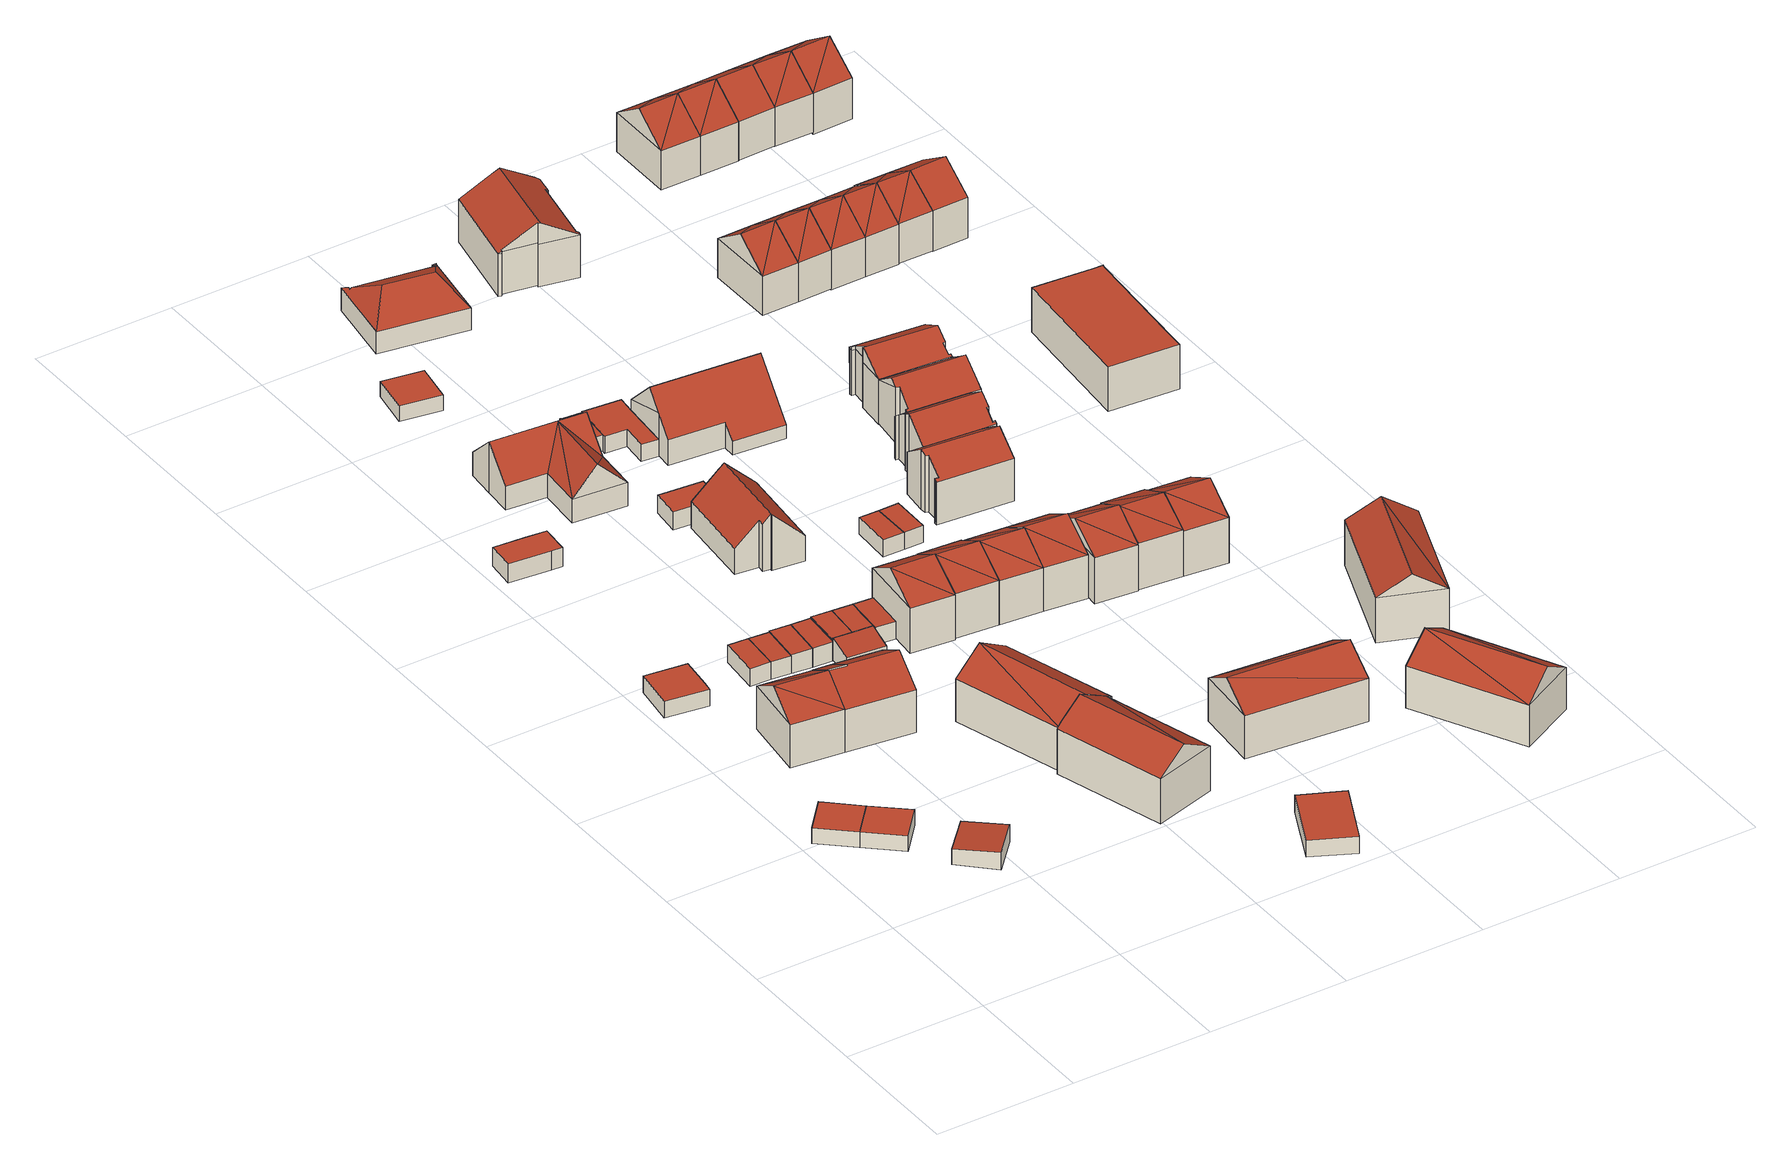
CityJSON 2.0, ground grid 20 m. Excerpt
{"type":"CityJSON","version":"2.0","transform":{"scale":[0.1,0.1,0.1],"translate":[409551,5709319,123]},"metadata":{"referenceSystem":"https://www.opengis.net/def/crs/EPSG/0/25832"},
"CityObjects":{
"building1":{"type":"Building","attributes":{"Gemeindeschluessel":"05978036","Geometrietyp2DReferenz":"3000","function":"31001_2460","roofType":"1000","measuredHeight":2.29},"geometry":[{"type":"MultiSurface","lod":"2","boundaries":[[[0,1,2,3]],[[1,4,5,2]],[[4,6,7,5]],[[6,8,9,7]],[[8,0,3,9]],[[8,6,4,1,0]],[[3,2,5,7,9]]],"semantics":{"surfaces":[{"type":"WallSurface"},{"type":"RoofSurface"},{"type":"GroundSurface"}],"values":[0,0,0,0,0,1,2]}}]},
"building2":{"type":"Building","attributes":{"Gemeindeschluessel":"05978036","Geometrietyp2DReferenz":"3000","function":"31001_2460","roofType":"1000","measuredHeight":2.26},"geometry":[{"type":"MultiSurface","lod":"2","boundaries":[[[0,8,9,3]],[[8,6,7,9]],[[6,10,11,7]],[[10,12,13,11]],[[12,0,3,13]],[[12,10,6,8,0]],[[3,9,7,11,13]]],"semantics":{"surfaces":[{"type":"WallSurface"},{"type":"RoofSurface"},{"type":"GroundSurface"}],"values":[0,0,0,0,0,1,2]}}]},
"building3":{"type":"Building","attributes":{"Gemeindeschluessel":"05978036","Geometrietyp2DReferenz":"3000","function":"31001_2460","roofType":"2100","measuredHeight":2.63},"geometry":[{"type":"MultiSurface","lod":"2","boundaries":[[[14,15,16,17]],[[15,18,19,16]],[[18,20,21,19]],[[20,14,17,21]],[[20,18,15,14]],[[17,16,19,21]]],"semantics":{"surfaces":[{"type":"WallSurface"},{"type":"RoofSurface"},{"type":"GroundSurface"}],"values":[0,0,0,0,1,2]}}]},
"building4":{"type":"Building","attributes":{"Gemeindeschluessel":"05978036","Geometrietyp2DReferenz":"3000","function":"31001_2460","roofType":"1000","measuredHeight":2.55},"geometry":[{"type":"MultiSurface","lod":"2","boundaries":[[[22,23,24,25]],[[23,26,27,24]],[[26,28,29,27]],[[28,30,31,29]],[[30,22,25,31]],[[30,28,26,23,22]],[[25,24,27,29,31]]],"semantics":{"surfaces":[{"type":"WallSurface"},{"type":"RoofSurface"},{"type":"GroundSurface"}],"values":[0,0,0,0,0,1,2]}}]},
"building5":{"type":"Building","attributes":{"Gemeindeschluessel":"05978036","Geometrietyp2DReferenz":"3000","function":"31001_1000"},"children":["building5-1","building5-2"]},
"building5-1":{"type":"BuildingPart","attributes":{"roofType":"2100","measuredHeight":9.38},"parents":["building5"],"geometry":[{"type":"MultiSurface","lod":"2","boundaries":[[[32,33,34,35,36]],[[33,37,38,34]],[[37,39,40,41,42,38]],[[37,33,32,39]],[[42,35,34,38]],[[32,36,40,39]],[[36,35,42,41]],[[36,41,40]]],"semantics":{"surfaces":[{"type":"WallSurface"},{"type":"RoofSurface"},{"type":"GroundSurface"},{"type":"ClosureSurface"}],"values":[0,0,0,1,2,0,3,3]}}]},
"building5-2":{"type":"BuildingPart","attributes":{"roofType":"3100","measuredHeight":9.32},"parents":["building5"],"geometry":[{"type":"MultiSurface","lod":"2","boundaries":[[[43,44,45,46]],[[44,36,35,45]],[[41,47,48,42]],[[47,43,46,48]],[[47,49,50]],[[50,43,47]],[[44,49,40,36]],[[44,50,49]],[[41,40,49,47]],[[43,50,44]],[[46,45,35,42,48]],[[42,35,36,41]],[[40,41,36]]],"semantics":{"surfaces":[{"type":"WallSurface"},{"type":"RoofSurface"},{"type":"GroundSurface"},{"type":"ClosureSurface"}],"values":[0,0,0,0,1,1,1,1,0,0,2,3,3]}}]},
"building6":{"type":"Building","attributes":{"Gemeindeschluessel":"05978036","Geometrietyp2DReferenz":"3000","function":"31001_2460","roofType":"1000","measuredHeight":2.79},"geometry":[{"type":"MultiSurface","lod":"2","boundaries":[[[51,52,53,54]],[[52,55,56,53]],[[55,57,58,56]],[[57,59,60,58]],[[59,61,62,60]],[[61,51,54,62]],[[61,59,57,55,52,51]],[[54,53,56,58,60,62]]],"semantics":{"surfaces":[{"type":"WallSurface"},{"type":"RoofSurface"},{"type":"GroundSurface"}],"values":[0,0,0,0,0,0,1,2]}}]},
"building7":{"type":"Building","attributes":{"Gemeindeschluessel":"05978036","Geometrietyp2DReferenz":"3000","function":"31001_2460","roofType":"1000","measuredHeight":2.53},"geometry":[{"type":"MultiSurface","lod":"2","boundaries":[[[63,64,65,66]],[[64,67,68,65]],[[67,69,70,68]],[[69,63,66,70]],[[69,67,64,63]],[[66,65,68,70]]],"semantics":{"surfaces":[{"type":"WallSurface"},{"type":"RoofSurface"},{"type":"GroundSurface"}],"values":[0,0,0,0,1,2]}}]},
"building8":{"type":"Building","attributes":{"Gemeindeschluessel":"05978036","Geometrietyp2DReferenz":"3000","function":"31001_1000","roofType":"5000","measuredHeight":9.29},"geometry":[{"type":"MultiSurface","lod":"2","boundaries":[[[71,40,42,48]],[[40,72,38,42]],[[72,33,34,38]],[[33,73,74,34]],[[73,75,76,74]],[[75,71,48,76]],[[75,77,78,72,40,71]],[[77,73,33,78]],[[33,72,78]],[[75,73,77]],[[48,42,38,34,74,76]]],"semantics":{"surfaces":[{"type":"WallSurface"},{"type":"RoofSurface"},{"type":"GroundSurface"}],"values":[0,0,0,0,0,0,1,1,0,0,2]}}]},
"building9":{"type":"Building","attributes":{"Gemeindeschluessel":"05978036","Geometrietyp2DReferenz":"3000","function":"31001_2460","roofType":"1000","measuredHeight":2.54},"geometry":[{"type":"MultiSurface","lod":"2","boundaries":[[[63,69,70,66]],[[69,79,80,70]],[[79,81,82,80]],[[81,63,66,82]],[[81,79,69,63]],[[66,70,80,82]]],"semantics":{"surfaces":[{"type":"WallSurface"},{"type":"RoofSurface"},{"type":"GroundSurface"}],"values":[0,0,0,0,1,2]}}]},
"building10":{"type":"Building","attributes":{"Gemeindeschluessel":"05978036","Geometrietyp2DReferenz":"3000","function":"31001_2460","roofType":"1000","measuredHeight":2.72},"geometry":[{"type":"MultiSurface","lod":"2","boundaries":[[[83,84,80,82]],[[84,85,86,80]],[[85,87,88,86]],[[87,83,82,88]],[[87,85,84,83]],[[82,80,86,88]]],"semantics":{"surfaces":[{"type":"WallSurface"},{"type":"RoofSurface"},{"type":"GroundSurface"}],"values":[0,0,0,0,1,2]}}]},
"building11":{"type":"Building","attributes":{"Gemeindeschluessel":"05978036","Geometrietyp2DReferenz":"3000","function":"31001_2460","roofType":"1000","measuredHeight":2.72},"geometry":[{"type":"MultiSurface","lod":"2","boundaries":[[[87,85,86,88]],[[85,89,90,86]],[[89,91,92,90]],[[91,93,94,92]],[[93,87,88,94]],[[93,91,89,85,87]],[[88,86,90,92,94]]],"semantics":{"surfaces":[{"type":"WallSurface"},{"type":"RoofSurface"},{"type":"GroundSurface"}],"values":[0,0,0,0,0,1,2]}}]},
"building12":{"type":"Building","attributes":{"Gemeindeschluessel":"05978036","Geometrietyp2DReferenz":"3000","function":"31001_9998","roofType":"2100","measuredHeight":3.34},"geometry":[{"type":"MultiSurface","lod":"2","boundaries":[[[95,96,97,98]],[[96,99,100,97]],[[99,101,102,100]],[[101,103,104,102]],[[103,105,106,104]],[[105,107,108,106]],[[107,109,110,108]],[[109,95,98,110]],[[109,107,105,103,101,99,96,95]],[[98,97,100,102,104,106,108,110]]],"semantics":{"surfaces":[{"type":"WallSurface"},{"type":"RoofSurface"},{"type":"GroundSurface"}],"values":[0,0,0,0,0,0,0,0,1,2]}}]},
"building13":{"type":"Building","attributes":{"Gemeindeschluessel":"05978036","Geometrietyp2DReferenz":"3000","function":"31001_2460","roofType":"1000","measuredHeight":2.87},"geometry":[{"type":"MultiSurface","lod":"2","boundaries":[[[111,112,113,104]],[[112,114,115,113]],[[114,116,106,115]],[[116,111,104,106]],[[116,114,112,111]],[[104,113,115,106]]],"semantics":{"surfaces":[{"type":"WallSurface"},{"type":"RoofSurface"},{"type":"GroundSurface"}],"values":[0,0,0,0,1,2]}}]},
"building14":{"type":"Building","attributes":{"Gemeindeschluessel":"05978036","Geometrietyp2DReferenz":"3000","function":"31001_1000","roofType":"5000","measuredHeight":9.59},"geometry":[{"type":"MultiSurface","lod":"2","boundaries":[[[117,118,119,120]],[[118,121,122,119]],[[121,123,124,122]],[[123,125,126,124]],[[125,117,120,126]],[[127,128,125,123,129]],[[118,129,121]],[[118,127,129]],[[117,128,127,118]],[[125,128,117]],[[121,129,123]],[[120,119,122,124,126]]],"semantics":{"surfaces":[{"type":"WallSurface"},{"type":"RoofSurface"},{"type":"GroundSurface"}],"values":[0,0,0,0,0,1,1,1,0,0,0,2]}}]},
"building15":{"type":"Building","attributes":{"Gemeindeschluessel":"05978036","Geometrietyp2DReferenz":"3000","function":"31001_1000","roofType":"5000","measuredHeight":9.26},"geometry":[{"type":"MultiSurface","lod":"2","boundaries":[[[130,131,132,133]],[[131,134,135,132]],[[134,136,137,135]],[[136,138,139,137]],[[138,140,141,139]],[[140,130,133,141]],[[134,131,142,143,118,144]],[[142,140,143]],[[140,142,130]],[[136,144,118,138]],[[134,144,136]],[[138,118,143,140]],[[130,142,131]],[[133,132,135,137,139,141]]],"semantics":{"surfaces":[{"type":"WallSurface"},{"type":"RoofSurface"},{"type":"GroundSurface"}],"values":[0,0,0,0,0,0,1,1,1,0,0,0,0,2]}}]},
"building16":{"type":"Building","attributes":{"Gemeindeschluessel":"05978036","Geometrietyp2DReferenz":"3000","function":"31001_2460","roofType":"1000","measuredHeight":2.68},"geometry":[{"type":"MultiSurface","lod":"2","boundaries":[[[116,114,145,146]],[[114,147,148,145]],[[147,149,150,148]],[[149,151,152,150]],[[151,153,154,152]],[[153,155,156,154]],[[155,116,146,156]],[[155,153,151,149,147,114,116]],[[146,145,148,150,152,154,156]]],"semantics":{"surfaces":[{"type":"WallSurface"},{"type":"RoofSurface"},{"type":"GroundSurface"}],"values":[0,0,0,0,0,0,0,1,2]}}]},
"building17":{"type":"Building","attributes":{"Gemeindeschluessel":"05978036","Geometrietyp2DReferenz":"3000","function":"31001_1000"},"children":["building17-1","building17-2"]},
"building17-1":{"type":"BuildingPart","attributes":{"roofType":"3100","measuredHeight":7.63},"parents":["building17"],"geometry":[{"type":"MultiSurface","lod":"2","boundaries":[[[157,158,159,160]],[[158,161,162,159]],[[161,163,164,162]],[[163,165,166,164]],[[165,167,168,166]],[[167,169,170,168]],[[169,171,172,170]],[[171,173,174,172]],[[173,175,176,174]],[[175,177,178,176]],[[177,179,180,178]],[[179,181,182,180]],[[181,183,184,182]],[[185,157,160,186]],[[181,179,177,175,173,171,169,167,165,163,161,158]],[[158,157,185,183,181]],[[160,159,162,164,166,168,170,172,174,176,178,180,182,184,186]],[[183,185,186,184]]],"semantics":{"surfaces":[{"type":"WallSurface"},{"type":"RoofSurface"},{"type":"GroundSurface"},{"type":"ClosureSurface"}],"values":[0,0,0,0,0,0,0,0,0,0,0,0,0,0,1,1,2,3]}}]},
"building17-2":{"type":"BuildingPart","attributes":{"roofType":"5000","measuredHeight":7.63},"parents":["building17"],"geometry":[{"type":"MultiSurface","lod":"2","boundaries":[[[183,187,188,184]],[[187,189,190,188]],[[189,191,192,190]],[[191,185,186,192]],[[185,193,183]],[[191,193,185]],[[193,191,194]],[[183,193,194]],[[189,187,183,194]],[[189,194,191]],[[186,184,188,190,192]],[[185,183,184,186]]],"semantics":{"surfaces":[{"type":"WallSurface"},{"type":"RoofSurface"},{"type":"GroundSurface"},{"type":"ClosureSurface"}],"values":[0,0,0,0,1,1,1,1,1,0,2,3]}}]},
"building18":{"type":"Building","attributes":{"Gemeindeschluessel":"05978036","Geometrietyp2DReferenz":"3000","function":"31001_2460","roofType":"1000","measuredHeight":2.54},"geometry":[{"type":"MultiSurface","lod":"2","boundaries":[[[153,151,195,196]],[[151,149,197,195]],[[149,147,198,197]],[[147,199,200,198]],[[199,201,202,200]],[[201,153,196,202]],[[201,199,147,149,151,153]],[[196,195,197,198,200,202]]],"semantics":{"surfaces":[{"type":"WallSurface"},{"type":"RoofSurface"},{"type":"GroundSurface"}],"values":[0,0,0,0,0,0,1,2]}}]},
"building19":{"type":"Building","attributes":{"Gemeindeschluessel":"05978036","Geometrietyp2DReferenz":"3000","function":"31001_2460","roofType":"1000","measuredHeight":2.28},"geometry":[{"type":"MultiSurface","lod":"2","boundaries":[[[203,204,205,206]],[[204,207,208,205]],[[207,209,210,208]],[[209,203,206,210]],[[209,207,204,203]],[[206,205,208,210]]],"semantics":{"surfaces":[{"type":"WallSurface"},{"type":"RoofSurface"},{"type":"GroundSurface"}],"values":[0,0,0,0,1,2]}}]},
"building20":{"type":"Building","attributes":{"Gemeindeschluessel":"05978036","Geometrietyp2DReferenz":"3000","function":"31001_2460","roofType":"1000","measuredHeight":2.49},"geometry":[{"type":"MultiSurface","lod":"2","boundaries":[[[211,212,213,214]],[[212,215,216,213]],[[215,217,218,216]],[[217,211,214,218]],[[217,215,212,211]],[[214,213,216,218]]],"semantics":{"surfaces":[{"type":"WallSurface"},{"type":"RoofSurface"},{"type":"GroundSurface"}],"values":[0,0,0,0,1,2]}}]},
"building21":{"type":"Building","attributes":{"Gemeindeschluessel":"05978036","Geometrietyp2DReferenz":"3000","function":"31001_1000","roofType":"5000","measuredHeight":9.61},"geometry":[{"type":"MultiSurface","lod":"2","boundaries":[[[219,220,221,222]],[[220,223,224,221]],[[223,225,226,224]],[[225,219,222,226]],[[227,220,219,228]],[[228,223,227]],[[223,228,225]],[[219,225,228]],[[223,220,227]],[[222,221,224,226]]],"semantics":{"surfaces":[{"type":"WallSurface"},{"type":"RoofSurface"},{"type":"GroundSurface"}],"values":[0,0,0,0,1,1,1,0,0,2]}}]},
"building22":{"type":"Building","attributes":{"Gemeindeschluessel":"05978036","Geometrietyp2DReferenz":"3000","function":"31001_2460","roofType":"1000","measuredHeight":2.65},"geometry":[{"type":"MultiSurface","lod":"2","boundaries":[[[229,230,231,232]],[[230,233,234,231]],[[233,235,236,234]],[[235,237,238,236]],[[237,239,240,238]],[[239,229,232,240]],[[239,237,235,233,230,229]],[[232,231,234,236,238,240]]],"semantics":{"surfaces":[{"type":"WallSurface"},{"type":"RoofSurface"},{"type":"GroundSurface"}],"values":[0,0,0,0,0,0,1,2]}}]},
"building23":{"type":"Building","attributes":{"Gemeindeschluessel":"05978036","Geometrietyp2DReferenz":"3000","function":"31001_1000","roofType":"3100","measuredHeight":8.22},"geometry":[{"type":"MultiSurface","lod":"2","boundaries":[[[241,242,243,244]],[[242,245,246,243]],[[245,247,248,246]],[[247,249,250,248]],[[249,251,252,250]],[[251,253,254,252]],[[253,255,256,254]],[[255,257,258,256]],[[257,259,260,258]],[[259,261,262,260]],[[261,241,244,262]],[[257,255,253,251]],[[251,249,247,245,242,241,261,259,257]],[[244,243,246,248,250,252,254,256,258,260,262]]],"semantics":{"surfaces":[{"type":"WallSurface"},{"type":"RoofSurface"},{"type":"GroundSurface"}],"values":[0,0,0,0,0,0,0,0,0,0,0,1,1,2]}}]},
"building24":{"type":"Building","attributes":{"Gemeindeschluessel":"05978036","Geometrietyp2DReferenz":"3000","function":"31001_2460","roofType":"1000","measuredHeight":2.42},"geometry":[{"type":"MultiSurface","lod":"2","boundaries":[[[263,264,265,266]],[[264,267,268,265]],[[267,269,270,268]],[[269,271,272,270]],[[271,273,274,272]],[[273,275,276,274]],[[275,277,278,276]],[[277,263,266,278]],[[277,275,273,271,269,267,264,263]],[[266,265,268,270,272,274,276,278]]],"semantics":{"surfaces":[{"type":"WallSurface"},{"type":"RoofSurface"},{"type":"GroundSurface"}],"values":[0,0,0,0,0,0,0,0,1,2]}}]},
"building25":{"type":"Building","attributes":{"Gemeindeschluessel":"05978036","Geometrietyp2DReferenz":"3000","function":"31001_1000","roofType":"3100","measuredHeight":9.5},"geometry":[{"type":"MultiSurface","lod":"2","boundaries":[[[279,280,281,282]],[[280,283,284,281]],[[283,285,286,284]],[[285,279,282,286]],[[283,280,287]],[[279,285,288]],[[279,287,280]],[[287,279,288]],[[288,283,287]],[[283,288,285]],[[282,281,284,286]]],"semantics":{"surfaces":[{"type":"WallSurface"},{"type":"RoofSurface"},{"type":"GroundSurface"}],"values":[0,0,0,0,0,0,1,1,1,1,2]}}]},
"building26":{"type":"Building","attributes":{"Gemeindeschluessel":"05978036","Geometrietyp2DReferenz":"3000","function":"31001_2460","roofType":"1000","measuredHeight":2.5},"geometry":[{"type":"MultiSurface","lod":"2","boundaries":[[[289,290,278,291]],[[290,292,276,278]],[[292,293,294,276]],[[293,295,296,294]],[[295,297,298,296]],[[297,299,300,298]],[[299,301,302,300]],[[301,289,291,302]],[[301,299,297,295,293,292,290,289]],[[291,278,276,294,296,298,300,302]]],"semantics":{"surfaces":[{"type":"WallSurface"},{"type":"RoofSurface"},{"type":"GroundSurface"}],"values":[0,0,0,0,0,0,0,0,1,2]}}]},
"building27":{"type":"Building","attributes":{"Gemeindeschluessel":"05978036","Geometrietyp2DReferenz":"3000","function":"31001_2460","roofType":"1000","measuredHeight":2.51},"geometry":[{"type":"MultiSurface","lod":"2","boundaries":[[[303,304,305,306]],[[304,307,308,305]],[[307,309,310,308]],[[309,303,306,310]],[[309,307,304,303]],[[306,305,308,310]]],"semantics":{"surfaces":[{"type":"WallSurface"},{"type":"RoofSurface"},{"type":"GroundSurface"}],"values":[0,0,0,0,1,2]}}]},
"building28":{"type":"Building","attributes":{"Gemeindeschluessel":"05978036","Geometrietyp2DReferenz":"3000","function":"31001_1000","roofType":"5000","measuredHeight":6.09},"geometry":[{"type":"MultiSurface","lod":"2","boundaries":[[[311,312,313,314]],[[312,315,316,313]],[[315,317,318,316]],[[317,319,320,318]],[[319,321,322,320]],[[321,323,324,322]],[[323,325,326,324]],[[325,327,328,326]],[[327,311,314,328]],[[329,330,331,332,323,321]],[[333,334,335,327,336,337]],[[327,335,311]],[[331,333,337,332]],[[319,317,329,321]],[[323,332,337,336,325]],[[325,336,327]],[[312,334,333,331,330,315]],[[311,335,334,312]],[[315,330,329,317]],[[314,313,316,318,320,322,324,326,328]]],"semantics":{"surfaces":[{"type":"WallSurface"},{"type":"RoofSurface"},{"type":"GroundSurface"}],"values":[0,0,0,0,0,0,0,0,0,1,1,1,1,1,1,0,0,0,0,2]}}]},
"building29":{"type":"Building","attributes":{"Gemeindeschluessel":"05978036","Geometrietyp2DReferenz":"3000","function":"31001_1000","roofType":"3100","measuredHeight":9.36},"geometry":[{"type":"MultiSurface","lod":"2","boundaries":[[[338,339,340,281]],[[339,341,342,340]],[[341,343,284,342]],[[343,338,281,284]],[[341,339,344]],[[338,343,345]],[[338,344,339]],[[344,338,345]],[[345,341,344]],[[341,345,343]],[[281,340,342,284]]],"semantics":{"surfaces":[{"type":"WallSurface"},{"type":"RoofSurface"},{"type":"GroundSurface"}],"values":[0,0,0,0,0,0,1,1,1,1,2]}}]},
"building30":{"type":"Building","attributes":{"Gemeindeschluessel":"05978036","Geometrietyp2DReferenz":"3000","function":"31001_1000","roofType":"3100","measuredHeight":9.33},"geometry":[{"type":"MultiSurface","lod":"2","boundaries":[[[346,347,348,349]],[[347,350,351,348]],[[350,352,353,351]],[[352,346,349,353]],[[350,347,354]],[[346,352,355]],[[346,354,347]],[[354,346,355]],[[355,350,354]],[[350,355,352]],[[349,348,351,353]]],"semantics":{"surfaces":[{"type":"WallSurface"},{"type":"RoofSurface"},{"type":"GroundSurface"}],"values":[0,0,0,0,0,0,1,1,1,1,2]}}]},
"building31":{"type":"Building","attributes":{"Gemeindeschluessel":"05978036","Geometrietyp2DReferenz":"3000","function":"31001_2460","roofType":"1000","measuredHeight":2.51},"geometry":[{"type":"MultiSurface","lod":"2","boundaries":[[[303,309,310,306]],[[309,356,357,310]],[[356,358,359,357]],[[358,303,306,359]],[[358,356,309,303]],[[306,310,357,359]]],"semantics":{"surfaces":[{"type":"WallSurface"},{"type":"RoofSurface"},{"type":"GroundSurface"}],"values":[0,0,0,0,1,2]}}]},
"building32":{"type":"Building","attributes":{"Gemeindeschluessel":"05978036","Geometrietyp2DReferenz":"3000","function":"31001_1000","roofType":"5000","measuredHeight":8.71},"geometry":[{"type":"MultiSurface","lod":"2","boundaries":[[[360,361,362,363]],[[361,364,365,362]],[[364,366,367,365]],[[366,368,369,367]],[[368,370,371,369]],[[370,372,373,371]],[[372,360,363,373]],[[374,364,361,375]],[[366,374,375,360,372,370,368]],[[361,360,375]],[[366,364,374]],[[363,362,365,367,369,371,373]]],"semantics":{"surfaces":[{"type":"WallSurface"},{"type":"RoofSurface"},{"type":"GroundSurface"}],"values":[0,0,0,0,0,0,0,1,1,0,0,2]}}]},
"building33":{"type":"Building","attributes":{"Gemeindeschluessel":"05978036","Geometrietyp2DReferenz":"3000","function":"31001_1000","roofType":"5000","measuredHeight":9.35},"geometry":[{"type":"MultiSurface","lod":"2","boundaries":[[[339,376,377,340]],[[376,378,379,377]],[[378,380,381,379]],[[380,341,342,381]],[[341,339,340,342]],[[339,382,383,376]],[[339,384,382]],[[380,382,384]],[[384,341,380]],[[378,383,382,380]],[[376,383,378]],[[341,384,339]],[[340,377,379,381,342]]],"semantics":{"surfaces":[{"type":"WallSurface"},{"type":"RoofSurface"},{"type":"GroundSurface"}],"values":[0,0,0,0,0,1,1,1,1,0,0,0,2]}}]},
"building34":{"type":"Building","attributes":{"Gemeindeschluessel":"05978036","Geometrietyp2DReferenz":"3000","function":"31001_1000","roofType":"5000","measuredHeight":9.67},"geometry":[{"type":"MultiSurface","lod":"2","boundaries":[[[385,386,387,388]],[[386,389,390,387]],[[389,391,392,390]],[[391,385,388,392]],[[393,391,394]],[[391,393,385]],[[386,394,389]],[[394,386,393]],[[386,385,393]],[[391,389,394]],[[388,387,390,392]]],"semantics":{"surfaces":[{"type":"WallSurface"},{"type":"RoofSurface"},{"type":"GroundSurface"}],"values":[0,0,0,0,1,1,1,1,0,0,2]}}]},
"building35":{"type":"Building","attributes":{"Gemeindeschluessel":"05978036","Geometrietyp2DReferenz":"3000","function":"31001_1000","roofType":"3100","measuredHeight":8.89},"geometry":[{"type":"MultiSurface","lod":"2","boundaries":[[[395,396,397,398]],[[396,399,400,397]],[[399,401,402,400]],[[401,403,404,402]],[[403,405,406,404]],[[405,407,408,406]],[[407,409,410,408]],[[409,411,412,410]],[[411,413,414,412]],[[413,415,416,414]],[[415,417,418,416]],[[417,419,420,418]],[[419,421,422,420]],[[421,423,424,422]],[[423,395,398,424]],[[419,417,415,413,411,409,407,405,403]],[[403,401,399,396,395,423,421,419]],[[398,397,400,402,404,406,408,410,412,414,416,418,420,422,424]]],"semantics":{"surfaces":[{"type":"WallSurface"},{"type":"RoofSurface"},{"type":"GroundSurface"}],"values":[0,0,0,0,0,0,0,0,0,0,0,0,0,0,0,1,1,2]}}]},
"building36":{"type":"Building","attributes":{"Gemeindeschluessel":"05978036","Geometrietyp2DReferenz":"3000","function":"31001_1000","roofType":"3100","measuredHeight":9.51},"geometry":[{"type":"MultiSurface","lod":"2","boundaries":[[[425,426,427,428]],[[426,429,430,427]],[[429,431,432,430]],[[431,425,428,432]],[[429,426,433]],[[425,431,434]],[[425,433,426]],[[433,425,434]],[[434,429,433]],[[429,434,431]],[[428,427,430,432]]],"semantics":{"surfaces":[{"type":"WallSurface"},{"type":"RoofSurface"},{"type":"GroundSurface"}],"values":[0,0,0,0,0,0,1,1,1,1,2]}}]},
"building37":{"type":"Building","attributes":{"Gemeindeschluessel":"05978036","Geometrietyp2DReferenz":"3000","function":"31001_1000","roofType":"3100","measuredHeight":8.78},"geometry":[{"type":"MultiSurface","lod":"2","boundaries":[[[435,436,437,438]],[[436,439,440,437]],[[439,409,441,440]],[[409,407,442,441]],[[407,443,444,442]],[[443,445,446,444]],[[445,447,448,446]],[[447,449,450,448]],[[449,451,452,450]],[[451,453,454,452]],[[453,455,456,454]],[[455,457,458,456]],[[457,459,460,458]],[[459,461,462,460]],[[461,463,464,462]],[[463,435,438,464]],[[459,457,455,453,451,449,447,445,443]],[[443,407,409,439,436,435,463,461,459]],[[438,437,440,441,442,444,446,448,450,452,454,456,458,460,462,464]]],"semantics":{"surfaces":[{"type":"WallSurface"},{"type":"RoofSurface"},{"type":"GroundSurface"}],"values":[0,0,0,0,0,0,0,0,0,0,0,0,0,0,0,0,1,1,2]}}]},
"building38":{"type":"Building","attributes":{"Gemeindeschluessel":"05978036","Geometrietyp2DReferenz":"3000","function":"31001_1000","roofType":"3100","measuredHeight":9.17},"geometry":[{"type":"MultiSurface","lod":"2","boundaries":[[[465,466,467,468]],[[466,469,470,467]],[[469,471,472,470]],[[471,465,468,472]],[[469,466,473]],[[465,471,474]],[[473,465,474]],[[465,473,466]],[[469,474,471]],[[474,469,473]],[[468,467,470,472]]],"semantics":{"surfaces":[{"type":"WallSurface"},{"type":"RoofSurface"},{"type":"GroundSurface"}],"values":[0,0,0,0,0,0,1,1,1,1,2]}}]},
"building39":{"type":"Building","attributes":{"Gemeindeschluessel":"05978036","Geometrietyp2DReferenz":"3000","function":"31001_1000","roofType":"5000","measuredHeight":9.49},"geometry":[{"type":"MultiSurface","lod":"2","boundaries":[[[475,476,477,478]],[[476,479,480,477]],[[479,481,482,480]],[[481,483,484,482]],[[483,485,486,484]],[[485,487,488,486]],[[487,489,490,488]],[[489,491,492,490]],[[491,493,494,492]],[[493,495,496,494]],[[495,497,498,496]],[[497,499,500,498]],[[499,501,502,500]],[[501,475,478,502]],[[503,504,505,506,507,508,509,510,511]],[[512,510,509,513,495,493,514,515,516]],[[485,512,516,487]],[[487,516,515,489]],[[489,515,514,491]],[[491,514,493]],[[495,513,497]],[[497,513,509,508,499]],[[483,511,510,512,485]],[[499,508,507,501]],[[501,507,506,475]],[[475,506,505,476]],[[476,505,504,479]],[[479,504,503,481]],[[481,503,511,483]],[[478,477,480,482,484,486,488,490,492,494,496,498,500,502]]],"semantics":{"surfaces":[{"type":"WallSurface"},{"type":"RoofSurface"},{"type":"GroundSurface"}],"values":[0,0,0,0,0,0,0,0,0,0,0,0,0,0,1,1,0,0,0,0,0,0,0,0,0,0,0,0,0,2]}}]},
"building40":{"type":"Building","attributes":{"Gemeindeschluessel":"05978036","Geometrietyp2DReferenz":"3000","function":"31001_1000","roofType":"5000","measuredHeight":8.94},"geometry":[{"type":"MultiSurface","lod":"2","boundaries":[[[517,518,519,520]],[[518,521,522,519]],[[521,523,524,522]],[[523,525,526,524]],[[525,527,528,526]],[[527,529,530,528]],[[529,531,532,530]],[[531,533,534,532]],[[533,535,536,534]],[[535,537,538,536]],[[537,539,540,538]],[[539,457,541,540]],[[457,517,520,541]],[[457,539,542,543,525,523,521,518,517]],[[542,537,535,533,531,529,527,543]],[[527,525,543]],[[539,537,542]],[[520,519,522,524,526,528,530,532,534,536,538,540,541]]],"semantics":{"surfaces":[{"type":"WallSurface"},{"type":"RoofSurface"},{"type":"GroundSurface"}],"values":[0,0,0,0,0,0,0,0,0,0,0,0,0,1,1,0,0,2]}}]},
"building41":{"type":"Building","attributes":{"Gemeindeschluessel":"05978036","Geometrietyp2DReferenz":"3000","function":"31001_1000","roofType":"3100","measuredHeight":9.54},"geometry":[{"type":"MultiSurface","lod":"2","boundaries":[[[544,545,546,427]],[[545,547,548,546]],[[547,549,430,548]],[[549,544,427,430]],[[547,545,550]],[[544,549,551]],[[544,550,545]],[[550,544,551]],[[551,547,550]],[[547,551,549]],[[427,546,548,430]]],"semantics":{"surfaces":[{"type":"WallSurface"},{"type":"RoofSurface"},{"type":"GroundSurface"}],"values":[0,0,0,0,0,0,1,1,1,1,2]}}]},
"building42":{"type":"Building","attributes":{"Gemeindeschluessel":"05978036","Geometrietyp2DReferenz":"3000","function":"31001_1000","roofType":"5000","measuredHeight":8.94},"geometry":[{"type":"MultiSurface","lod":"2","boundaries":[[[552,553,554,555]],[[553,556,557,554]],[[556,558,559,557]],[[558,560,561,559]],[[560,562,563,561]],[[562,564,565,563]],[[564,566,567,565]],[[566,568,569,567]],[[568,570,571,569]],[[570,572,573,571]],[[572,574,575,573]],[[574,576,577,575]],[[576,552,555,577]],[[578,579,580,581,582,583,584,585,586]],[[574,587,588,589,590,578,586,576]],[[564,579,578,590,566]],[[566,590,589,568]],[[568,589,588,570]],[[570,588,587,572]],[[572,587,574]],[[552,585,584,553]],[[576,586,585,552]],[[553,584,583,556]],[[556,583,582,558]],[[558,582,581,560]],[[560,581,580,562]],[[562,580,579,564]],[[555,554,557,559,561,563,565,567,569,571,573,575,577]]],"semantics":{"surfaces":[{"type":"WallSurface"},{"type":"RoofSurface"},{"type":"GroundSurface"}],"values":[0,0,0,0,0,0,0,0,0,0,0,0,0,1,1,0,0,0,0,0,0,0,0,0,0,0,0,2]}}]},
"building43":{"type":"Building","attributes":{"Gemeindeschluessel":"05978036","Geometrietyp2DReferenz":"3000","function":"31001_2460","roofType":"2100","measuredHeight":3.14},"geometry":[{"type":"MultiSurface","lod":"2","boundaries":[[[591,592,593,594]],[[592,595,596,593]],[[595,597,598,596]],[[597,591,594,598]],[[597,595,592,591]],[[594,593,596,598]]],"semantics":{"surfaces":[{"type":"WallSurface"},{"type":"RoofSurface"},{"type":"GroundSurface"}],"values":[0,0,0,0,1,2]}}]},
"building44":{"type":"Building","attributes":{"Gemeindeschluessel":"05978036","Geometrietyp2DReferenz":"3000","function":"31001_2460","roofType":"1000","measuredHeight":2.27},"geometry":[{"type":"MultiSurface","lod":"2","boundaries":[[[599,600,601,563]],[[600,602,603,601]],[[602,604,565,603]],[[604,599,563,565]],[[604,602,600,599]],[[563,601,603,565]]],"semantics":{"surfaces":[{"type":"WallSurface"},{"type":"RoofSurface"},{"type":"GroundSurface"}],"values":[0,0,0,0,1,2]}}]},
"building45":{"type":"Building","attributes":{"Gemeindeschluessel":"05978036","Geometrietyp2DReferenz":"3000","function":"31001_2460","roofType":"1000","measuredHeight":2.26},"geometry":[{"type":"MultiSurface","lod":"2","boundaries":[[[600,605,606,601]],[[605,607,608,606]],[[607,602,603,608]],[[602,600,601,603]],[[602,607,605,600]],[[601,606,608,603]]],"semantics":{"surfaces":[{"type":"WallSurface"},{"type":"RoofSurface"},{"type":"GroundSurface"}],"values":[0,0,0,0,1,2]}}]},
"building46":{"type":"Building","attributes":{"Gemeindeschluessel":"05978036","Geometrietyp2DReferenz":"3000","function":"31001_1000","roofType":"5000","measuredHeight":9.57},"geometry":[{"type":"MultiSurface","lod":"2","boundaries":[[[609,610,611,612]],[[610,613,614,611]],[[613,615,616,614]],[[615,609,612,616]],[[617,618,609,615]],[[618,613,610]],[[613,618,617]],[[610,609,618]],[[615,613,617]],[[612,611,614,616]]],"semantics":{"surfaces":[{"type":"WallSurface"},{"type":"RoofSurface"},{"type":"GroundSurface"}],"values":[0,0,0,0,1,1,1,0,0,2]}}]},
"building47":{"type":"Building","attributes":{"Gemeindeschluessel":"05978036","Geometrietyp2DReferenz":"3000","function":"31001_1000","roofType":"3100","measuredHeight":9.25},"geometry":[{"type":"MultiSurface","lod":"2","boundaries":[[[619,620,621,622]],[[620,623,624,621]],[[623,625,626,624]],[[625,619,622,626]],[[623,620,627]],[[619,625,628]],[[628,620,619]],[[620,628,627]],[[625,627,628]],[[627,625,623]],[[622,621,624,626]]],"semantics":{"surfaces":[{"type":"WallSurface"},{"type":"RoofSurface"},{"type":"GroundSurface"}],"values":[0,0,0,0,0,0,1,1,1,1,2]}}]},
"building48":{"type":"Building","attributes":{"Gemeindeschluessel":"05978036","Geometrietyp2DReferenz":"3000","function":"31001_1000","roofType":"3100","measuredHeight":9.24},"geometry":[{"type":"MultiSurface","lod":"2","boundaries":[[[625,629,630,626]],[[629,631,632,630]],[[631,619,622,632]],[[619,625,626,622]],[[631,629,633]],[[625,619,634]],[[629,634,633]],[[634,629,625]],[[633,619,631]],[[619,633,634]],[[626,630,632,622]]],"semantics":{"surfaces":[{"type":"WallSurface"},{"type":"RoofSurface"},{"type":"GroundSurface"}],"values":[0,0,0,0,0,0,1,1,1,1,2]}}]},
"building49":{"type":"Building","attributes":{"Gemeindeschluessel":"05978036","Geometrietyp2DReferenz":"3000","function":"31001_1000","roofType":"3100","measuredHeight":9.26},"geometry":[{"type":"MultiSurface","lod":"2","boundaries":[[[629,635,636,637]],[[635,638,639,636]],[[638,631,640,639]],[[631,629,637,640]],[[638,635,641]],[[629,631,633]],[[635,633,641]],[[633,635,629]],[[641,631,638]],[[631,641,633]],[[637,636,639,640]]],"semantics":{"surfaces":[{"type":"WallSurface"},{"type":"RoofSurface"},{"type":"GroundSurface"}],"values":[0,0,0,0,0,0,1,1,1,1,2]}}]},
"building50":{"type":"Building","attributes":{"Gemeindeschluessel":"05978036","Geometrietyp2DReferenz":"3000","function":"31001_1000","roofType":"3100","measuredHeight":9.33},"geometry":[{"type":"MultiSurface","lod":"2","boundaries":[[[642,643,644,645]],[[643,646,647,644]],[[646,648,649,647]],[[648,642,645,649]],[[646,643,650]],[[642,648,651]],[[643,651,650]],[[651,643,642]],[[650,648,646]],[[648,650,651]],[[645,644,647,649]]],"semantics":{"surfaces":[{"type":"WallSurface"},{"type":"RoofSurface"},{"type":"GroundSurface"}],"values":[0,0,0,0,0,0,1,1,1,1,2]}}]},
"building51":{"type":"Building","attributes":{"Gemeindeschluessel":"05978036","Geometrietyp2DReferenz":"3000","function":"31001_1000","roofType":"3100","measuredHeight":9.29},"geometry":[{"type":"MultiSurface","lod":"2","boundaries":[[[635,652,653,636]],[[652,654,655,653]],[[654,638,639,655]],[[638,635,636,639]],[[654,652,656]],[[635,638,641]],[[652,641,656]],[[641,652,635]],[[656,638,654]],[[638,656,641]],[[636,653,655,639]]],"semantics":{"surfaces":[{"type":"WallSurface"},{"type":"RoofSurface"},{"type":"GroundSurface"}],"values":[0,0,0,0,0,0,1,1,1,1,2]}}]},
"building52":{"type":"Building","attributes":{"Gemeindeschluessel":"05978036","Geometrietyp2DReferenz":"3000","function":"31001_3041","roofType":"1000","measuredHeight":6.62},"geometry":[{"type":"MultiSurface","lod":"2","boundaries":[[[657,658,659,660]],[[658,661,662,659]],[[661,663,664,662]],[[663,665,666,664]],[[665,667,668,666]],[[667,669,670,668]],[[669,657,660,670]],[[669,667,665,663,661,658,657]],[[660,659,662,664,666,668,670]]],"semantics":{"surfaces":[{"type":"WallSurface"},{"type":"RoofSurface"},{"type":"GroundSurface"}],"values":[0,0,0,0,0,0,0,1,2]}}]},
"building53":{"type":"Building","attributes":{"Gemeindeschluessel":"05978036","Geometrietyp2DReferenz":"3000","function":"31001_1000","roofType":"3100","measuredHeight":9.27},"geometry":[{"type":"MultiSurface","lod":"2","boundaries":[[[671,672,673,674]],[[672,675,676,673]],[[675,677,678,676]],[[677,671,674,678]],[[675,672,679]],[[671,677,656]],[[672,656,679]],[[656,672,671]],[[679,677,675]],[[677,679,656]],[[674,673,676,678]]],"semantics":{"surfaces":[{"type":"WallSurface"},{"type":"RoofSurface"},{"type":"GroundSurface"}],"values":[0,0,0,0,0,0,1,1,1,1,2]}}]},
"building54":{"type":"Building","attributes":{"Gemeindeschluessel":"05978036","Geometrietyp2DReferenz":"3000","function":"31001_1000","roofType":"3100","measuredHeight":9.3},"geometry":[{"type":"MultiSurface","lod":"2","boundaries":[[[643,680,681,644]],[[680,682,683,681]],[[682,646,647,683]],[[646,643,644,647]],[[682,680,684]],[[643,646,650]],[[680,650,684]],[[650,680,643]],[[684,646,682]],[[646,684,650]],[[644,681,683,647]]],"semantics":{"surfaces":[{"type":"WallSurface"},{"type":"RoofSurface"},{"type":"GroundSurface"}],"values":[0,0,0,0,0,0,1,1,1,1,2]}}]},
"building55":{"type":"Building","attributes":{"Gemeindeschluessel":"05978036","Geometrietyp2DReferenz":"3000","function":"31001_1000","roofType":"3100","measuredHeight":9.38},"geometry":[{"type":"MultiSurface","lod":"2","boundaries":[[[672,685,686,687]],[[685,688,689,686]],[[688,675,690,689]],[[675,672,687,690]],[[688,685,691]],[[672,675,679]],[[685,672,679,691]],[[675,688,691,679]],[[687,686,689,690]]],"semantics":{"surfaces":[{"type":"WallSurface"},{"type":"RoofSurface"},{"type":"GroundSurface"}],"values":[0,0,0,0,0,0,1,1,2]}}]},
"building56":{"type":"Building","attributes":{"Gemeindeschluessel":"05978036","Geometrietyp2DReferenz":"3000","function":"31001_1000","roofType":"3100","measuredHeight":9.21},"geometry":[{"type":"MultiSurface","lod":"2","boundaries":[[[680,692,693,694]],[[692,695,696,693]],[[695,682,697,696]],[[682,680,694,697]],[[695,692,698]],[[680,682,684]],[[692,680,684,698]],[[682,695,698,684]],[[694,693,696,697]]],"semantics":{"surfaces":[{"type":"WallSurface"},{"type":"RoofSurface"},{"type":"GroundSurface"}],"values":[0,0,0,0,0,0,1,1,2]}}]},
"building57":{"type":"Building","attributes":{"Gemeindeschluessel":"05978036","Geometrietyp2DReferenz":"3000","function":"31001_1000","roofType":"3100","measuredHeight":9.3},"geometry":[{"type":"MultiSurface","lod":"2","boundaries":[[[692,699,700,701]],[[699,702,703,700]],[[702,695,704,703]],[[695,692,701,704]],[[702,699,705]],[[692,695,698]],[[699,698,705]],[[698,699,692]],[[705,695,702]],[[695,705,698]],[[701,700,703,704]]],"semantics":{"surfaces":[{"type":"WallSurface"},{"type":"RoofSurface"},{"type":"GroundSurface"}],"values":[0,0,0,0,0,0,1,1,1,1,2]}}]},
"building58":{"type":"Building","attributes":{"Gemeindeschluessel":"05978036","Geometrietyp2DReferenz":"3000","function":"31001_1000","roofType":"3100","measuredHeight":9.53},"geometry":[{"type":"MultiSurface","lod":"2","boundaries":[[[699,706,707,708]],[[706,709,710,707]],[[709,702,711,710]],[[702,699,708,711]],[[709,706,712]],[[699,702,705]],[[706,705,712]],[[705,706,699]],[[712,702,709]],[[702,712,705]],[[708,707,710,711]]],"semantics":{"surfaces":[{"type":"WallSurface"},{"type":"RoofSurface"},{"type":"GroundSurface"}],"values":[0,0,0,0,0,0,1,1,1,1,2]}}]}
},
"vertices":[
[54,356,39],[10,395,39],[10,395,16],[54,356,16],[48,438,39],[48,438,16],[92,398,39],[92,398,16],[91,397,39],[91,397,16],
[137,359,39],[137,359,16],[99,316,39],[99,316,16],
[169,306,40],[213,263,43],[213,263,17],[169,306,17],[171,219,43],[171,219,17],[127,262,40],[127,262,17],
[10,723,38],[19,783,38],[19,783,13],[10,723,13],[79,775,38],[79,775,13],[73,727,38],[73,727,13],[71,714,38],[71,714,13],
[165,629,80],[190,626,80],[190,626,15],[165,629,15],[165,629,79],[184,580,109],[184,580,15],[159,584,109],[159,584,108],[159,584,79],[159,584,15],
[78,546,79],[90,639,79],[90,639,15],[78,546,15],[152,537,79],[152,537,15],[159,583,108],[84,592,108],
[5,1061,49],[9,1102,49],[9,1102,21],[5,1061,21],[53,1098,49],[53,1098,21],[84,1095,49],[84,1095,21],[80,1054,49],[80,1054,21],[65,1055,49],[65,1055,21],
[164,719,40],[135,721,40],[135,721,14],[164,719,14],[140,779,40],[140,779,14],[169,777,40],[169,777,14],
[152,537,78],[184,580,108],[260,617,80],[260,617,15],[249,525,78],[249,525,15],[255,572,108],[184,582,108],
[198,774,40],[198,774,14],[192,716,40],[192,716,14],
[192,716,42],[198,774,42],[227,771,42],[227,771,14],[221,713,42],[221,713,14],
[255,769,42],[255,769,14],[250,711,42],[250,711,14],[249,711,42],[249,711,14],
[301,670,40],[246,675,40],[246,675,15],[301,670,15],[249,710,48],[249,710,15],[249,711,48],[249,711,15],[250,711,48],[250,711,15],[279,708,48],[279,708,15],[305,706,48],[305,706,15],[305,705,48],[305,705,15],
[250,711,44],[255,769,44],[255,769,15],[284,766,44],[284,766,15],[279,708,44],
[349,355,85],[430,378,85],[430,378,18],[349,355,18],[477,218,85],[477,218,18],[387,192,85],[387,192,18],[341,352,85],[341,352,18],[383,365,113],[349,355,91],[430,205,113],
[301,517,79],[392,543,79],[392,543,16],[301,517,16],[440,381,79],[440,381,16],[438,380,79],[438,380,16],[430,378,79],[430,378,16],[349,355,79],[349,355,16],[345,530,109],[392,367,109],[438,380,80],
[284,766,17],[279,708,17],[313,763,44],[313,763,17],[313,760,44],[313,760,17],[311,744,44],[311,744,17],[308,706,44],[308,706,17],[305,706,44],[305,706,17],
[90,1195,55],[93,1237,96],[93,1237,20],[90,1195,20],[97,1279,55],[97,1279,20],[157,1273,55],[157,1273,20],[159,1287,41],[159,1287,20],[166,1293,35],[166,1293,20],[187,1291,35],[187,1291,20],[193,1284,41],[193,1284,20],[192,1270,55],[192,1270,20],[230,1267,55],[230,1267,20],[231,1267,55],[231,1267,20],[229,1236,85],[229,1236,20],[228,1225,96],[228,1225,20],[224,1183,55],[224,1183,20],[147,1190,55],[147,1190,20],
[219,1121,55],[219,1121,20],[219,1120,55],[219,1120,20],[142,1127,55],[142,1127,20],[188,1228,96],[178,1124,96],
[311,744,18],[308,706,18],[313,760,18],[313,763,18],[342,761,44],[342,761,18],[337,703,44],[337,703,18],
[90,1432,38],[100,1489,38],[100,1489,15],[90,1432,15],[158,1479,38],[158,1479,15],[148,1422,38],[148,1422,15],
[535,119,47],[595,91,47],[595,91,22],[535,119,22],[552,1,47],[552,1,22],[493,30,47],[493,30,22],
[342,764,86],[404,758,86],[404,758,19],[342,764,19],[395,660,86],[395,660,19],[333,666,86],[333,666,19],[400,712,115],[338,717,115],
[233,1040,52],[237,1081,52],[237,1081,25],[233,1040,25],[244,1080,52],[244,1080,25],[300,1075,52],[300,1075,25],[296,1034,52],[296,1034,25],[258,1038,52],[258,1038,25],
[279,911,90],[280,921,90],[280,921,20],[279,911,20],[247,925,58],[247,925,20],[258,1038,59],[258,1038,20],[296,1034,96],[296,1034,20],[303,1033,102],[303,1033,20],[347,1029,59],[347,1029,20],[335,902,58],[335,902,20],[290,907,102],[290,907,20],[289,907,101],[289,907,20],[290,910,101],[290,910,20],
[229,1236,45],[231,1267,45],[231,1267,21],[229,1236,21],[230,1267,45],[230,1267,21],[233,1292,45],[233,1292,21],[234,1292,45],[234,1292,21],[238,1291,45],[238,1291,21],[263,1289,45],[263,1289,21],[258,1234,45],[258,1234,21],
[404,758,87],[465,753,87],[465,753,21],[404,758,21],[456,655,87],[456,655,21],[395,660,87],[395,660,21],[460,704,116],[399,709,116],
[257,1229,46],[258,1234,46],[257,1229,21],[263,1289,46],[318,1284,46],[318,1284,21],[315,1258,46],[315,1258,21],[309,1187,46],[309,1187,21],[285,1190,46],[285,1190,21],[288,1226,46],[288,1226,21],
[444,847,52],[414,848,52],[414,848,27],[444,847,27],[416,905,52],[416,905,27],[444,904,52],[444,904,27],
[167,1668,49],[165,1655,49],[165,1655,16],[167,1668,16],[280,1636,49],[280,1636,16],[282,1649,49],[282,1649,16],[288,1649,49],[288,1649,16],[287,1648,49],[287,1648,16],[271,1546,49],[271,1546,16],[146,1567,49],[146,1567,16],[162,1669,49],[162,1669,16],[280,1637,55],[280,1636,55],[279,1637,56],[255,1601,77],[168,1655,56],[165,1655,54],[166,1659,54],[146,1567,50],[185,1613,77],
[465,753,86],[526,747,86],[526,747,21],[517,649,86],[517,649,21],[456,655,86],[522,698,115],[460,704,115],
[554,339,87],[726,323,87],[726,323,23],[554,339,23],[717,230,87],[717,230,23],[546,246,87],[546,246,23],[721,277,116],[550,292,116],
[473,904,52],[473,904,27],[472,847,52],[472,847,27],
[309,1187,85],[315,1258,62],[315,1258,22],[309,1187,22],[469,1244,62],[469,1244,22],[459,1132,42],[459,1132,22],[385,1138,42],[385,1138,22],[386,1156,60],[386,1156,22],[307,1163,60],[307,1163,22],[465,1197,109],[311,1211,109],
[587,742,86],[587,742,21],[586,725,86],[586,725,21],[578,642,86],[578,642,21],[583,695,115],[586,725,96],[522,701,115],
[577,626,91],[586,725,91],[586,725,23],[577,626,23],[647,719,91],[647,719,23],[637,620,91],[637,620,23],[581,675,120],[642,670,120],
[506,873,94],[511,872,94],[511,872,28],[506,873,28],[513,897,112],[513,897,28],[508,898,112],[508,898,28],[508,906,117],[508,906,28],[512,943,91],[512,943,28],[534,941,91],[534,941,28],[619,934,91],[619,934,28],[619,930,94],[619,930,28],[614,930,94],[614,930,28],[612,915,105],[612,915,28],[618,914,105],[618,914,28],[616,896,117],[616,896,28],[613,859,91],[613,859,28],[505,868,91],[505,868,28],
[647,719,93],[708,713,93],[708,713,24],[647,719,24],[699,614,93],[699,614,24],[637,620,93],[637,620,24],[703,663,119],[642,669,119],
[632,936,94],[636,936,94],[636,936,29],[632,936,29],[636,933,91],[636,933,29],[619,934,29],[534,941,29],[538,978,117],[538,978,29],[538,987,111],[538,987,29],[542,987,111],[542,987,29],[544,1011,94],[544,1011,29],[540,1011,94],[540,1011,29],[541,1015,91],[541,1015,29],[559,1014,91],[559,1014,29],[642,1007,91],[642,1007,29],[639,970,117],[639,970,29],[637,952,105],[637,952,29],[634,952,105],[634,952,29],
[847,71,89],[768,225,89],[768,225,27],[847,71,27],[851,268,89],[851,268,27],[930,114,89],[930,114,27],[810,246,118],[889,93,118],
[467,1672,75],[463,1673,75],[463,1673,12],[467,1672,12],[445,1577,75],[445,1577,12],[449,1576,75],[449,1576,12],[448,1572,75],[448,1572,12],[394,1583,75],[394,1583,12],[395,1586,75],[395,1586,12],[347,1595,75],[347,1595,12],[346,1592,75],[346,1592,12],[342,1593,75],[342,1593,12],[366,1718,75],[366,1718,12],[412,1710,75],[412,1710,12],[465,1700,75],[465,1700,12],[472,1698,75],[472,1698,12],[449,1576,76],[445,1577,79],[463,1673,79],[467,1672,76],[472,1698,76],[465,1700,81],[420,1708,107],[396,1582,107],[448,1572,76],[394,1583,106],[412,1710,102],[346,1592,78],[347,1595,78],[395,1586,106],
[559,1014,90],[559,1018,93],[559,1018,28],[559,1014,28],[563,1018,93],[563,1018,28],[566,1042,110],[566,1042,28],[561,1043,110],[561,1043,28],[566,1089,93],[566,1089,28],[668,1080,93],[668,1080,28],[668,1076,96],[668,1076,28],[664,1077,96],[664,1077,28],[662,1058,109],[662,1058,28],[666,1057,109],[666,1057,28],[661,1005,91],[661,1005,28],[642,1007,28],[665,1045,118],[562,1054,118],
[708,713,91],[771,707,91],[771,707,24],[762,608,91],[762,608,24],[699,614,91],[767,657,120],[703,663,120],
[570,1130,94],[575,1129,94],[575,1129,27],[570,1130,27],[578,1158,94],[578,1158,27],[573,1159,94],[573,1159,27],[573,1163,94],[573,1163,27],[603,1160,94],[603,1160,27],[676,1152,94],[676,1152,27],[670,1098,94],[670,1098,27],[666,1098,94],[666,1098,27],[665,1083,94],[665,1083,27],[668,1083,94],[668,1083,27],[668,1080,94],[668,1080,27],[566,1089,94],[566,1089,27],[672,1118,117],[676,1152,97],[603,1160,97],[573,1163,97],[573,1159,99],[578,1158,99],[575,1129,116],[570,1130,116],[570,1128,117],[668,1083,96],[665,1083,96],[666,1098,105],[670,1098,105],
[465,1700,45],[412,1710,40],[412,1710,13],[465,1700,13],[418,1743,40],[418,1743,13],[471,1733,45],[471,1733,13],
[603,1160,50],[607,1190,50],[607,1190,27],[679,1183,50],[679,1183,27],[676,1152,50],
[610,1220,50],[610,1220,27],[682,1212,50],[682,1212,27],
[878,527,90],[964,494,90],[964,494,23],[878,527,23],[904,334,90],[904,334,23],[817,366,90],[817,366,23],[860,350,119],[920,510,119],
[634,1370,79],[582,1370,79],[582,1370,21],[634,1370,21],[581,1468,79],[581,1468,21],[633,1469,79],[633,1469,21],[582,1419,114],[633,1420,114],
[683,1469,79],[683,1469,21],[683,1371,79],[683,1371,21],[683,1420,113],[633,1420,113],
[732,1469,79],[732,1469,20],[683,1469,20],[733,1371,79],[733,1371,20],[683,1371,20],[733,1420,113],
[633,1771,72],[690,1771,72],[690,1771,14],[633,1771,14],[690,1672,72],[690,1672,14],[633,1672,72],[633,1672,14],[690,1722,107],[633,1721,107],
[782,1470,79],[782,1470,20],[782,1371,79],[782,1371,20],[782,1420,113],
[933,992,72],[932,975,72],[932,975,6],[933,992,6],[833,983,72],[833,983,6],[849,1177,72],[849,1177,6],[934,1170,72],[934,1170,6],[948,1169,72],[948,1169,6],[947,1165,72],[947,1165,6],
[782,1470,80],[831,1470,80],[831,1470,21],[782,1470,21],[832,1371,80],[832,1371,21],[782,1371,80],[782,1371,21],[831,1420,113],
[745,1771,72],[745,1771,14],[746,1672,72],[746,1672,14],[746,1722,107],
[883,1470,80],[883,1470,20],[831,1470,20],[884,1372,80],[884,1372,20],[832,1371,20],[884,1421,113],
[800,1772,72],[800,1772,15],[745,1771,15],[800,1673,72],[800,1673,15],[746,1672,15],[800,1722,107],
[855,1772,72],[855,1772,14],[800,1772,14],[856,1673,72],[856,1673,14],[800,1673,14],[856,1722,107],
[913,1772,72],[913,1772,11],[855,1772,11],[914,1674,72],[914,1674,11],[856,1673,11],[913,1723,107]
]}
